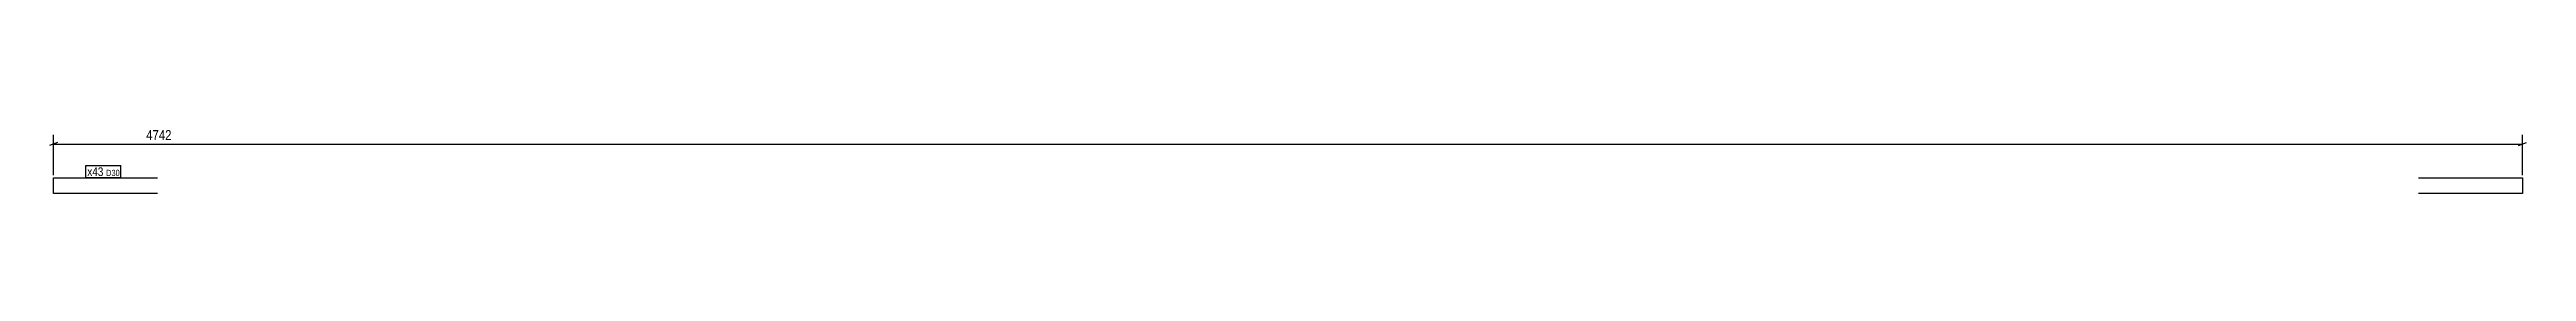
# Model space of a CAD drawing. Header units: millimetres. Extents: x 15 to 4772, y 15 to 142.
import ezdxf

# ---------------------------------------------------------------- set-up
doc = ezdxf.new("R2010")
doc.units = ezdxf.units.MM
for name, color, linetype in [('MÅLSÆTNING', 7, 'Continuous'), ('STÅL', 7, 'Continuous'), ('TEKST', 7, 'Continuous')]:
    doc.layers.add(name, color=color, linetype=linetype)
doc.styles.add('Arial Narrow', font='ARIALN.TTF', dxfattribs={"height": 0.2})

msp = doc.modelspace()

# ---------------------------------------------------------------- linework, layer by layer
at = {"layer": 'MÅLSÆTNING', "color": 7, "linetype": 'Continuous'}
for p, q in [((30, 113), (15, 107)), ((22.5, 50), (22.5, 127.8)), ((22.5, 110), (4764.2, 110)), ((4756.7, 107), (4771.7, 113)), ((4764.2, 50), (4764.2, 127.8))]:
    msp.add_line(p, q, dxfattribs=at)
at = {"layer": 'STÅL', "color": 2, "linetype": 'Continuous'}
for p, q in [((22.5, 45), (222.5, 45)), ((22.5, 17), (22.5, 45)), ((22.5, 15), (22.5, 17)), ((222.5, 15), (22.5, 15)), ((4564.2, 45), (4764.2, 45)), ((4764.2, 15), (4564.2, 15)), ((4764.2, 45), (4764.2, 43)), ((4764.2, 43), (4764.2, 15))]:
    msp.add_line(p, q, dxfattribs=at)

# ---------------------------------------------------------------- next in the draw order: wipeouts: each hides what was drawn before it
at = {"color": 0}
for points, layer in [([(4590.1, 113.8), (4590.1, 141.8), (196.6, 141.8), (196.6, 113.8)], 'MÅLSÆTNING'), ([(118.4, 48.5), (118.4, 66), (87.5, 66), (87.5, 48.5)], 'TEKST')]:
    msp.add_wipeout(points, dxfattribs=at).dxf.layer = layer

# ---------------------------------------------------------------- next in the draw order: texts
at = {"layer": 'MÅLSÆTNING', "color": 3, "style": 'Arial Narrow'}
msp.add_text('4742', height=19.09, dxfattribs=at).set_placement((200.6, 117.8))

# ---------------------------------------------------------------- next in the draw order: wipeouts: each hides what was drawn before it
at = {"color": 0}
msp.add_wipeout([(118.4, 48.5), (118.4, 66), (87.5, 66), (87.5, 48.5)], dxfattribs=at).dxf.layer = 'TEKST'

# ---------------------------------------------------------------- next in the draw order: linework, layer by layer
at = {"layer": 'TEKST', "color": 7, "linetype": 'Continuous'}
msp.add_line((84.5, 45.5), (84.5, 69), dxfattribs=at)

# ---------------------------------------------------------------- next in the draw order: wipeouts: each hides what was drawn before it
at = {"color": 0}
msp.add_wipeout([(148.8, 48.5), (148.8, 61), (123.7, 61), (123.7, 48.5)], dxfattribs=at).dxf.layer = 'TEKST'

# ---------------------------------------------------------------- next in the draw order: wipeouts: each hides what was drawn before it
msp.add_wipeout([(148.8, 48.5), (148.8, 61), (123.7, 61), (123.7, 48.5)], dxfattribs=at).dxf.layer = 'TEKST'

# ---------------------------------------------------------------- next in the draw order: linework, layer by layer
at = {"layer": 'TEKST', "color": 7, "linetype": 'Continuous'}
for p, q in [((84.5, 69), (151.8, 69)), ((151.8, 45.5), (151.8, 69)), ((84.5, 45.5), (151.8, 45.5))]:
    msp.add_line(p, q, dxfattribs=at)

# ---------------------------------------------------------------- next in the draw order: texts
at = {"layer": 'TEKST', "color": 3, "style": 'Arial Narrow'}
for s, height, p in [('x43', 16.7, (87.5, 48.5)), ('D30', 11.93, (123.7, 48.5))]:
    msp.add_text(s, height=height, dxfattribs=at).set_placement(p)

doc.saveas('drawing.dxf')
